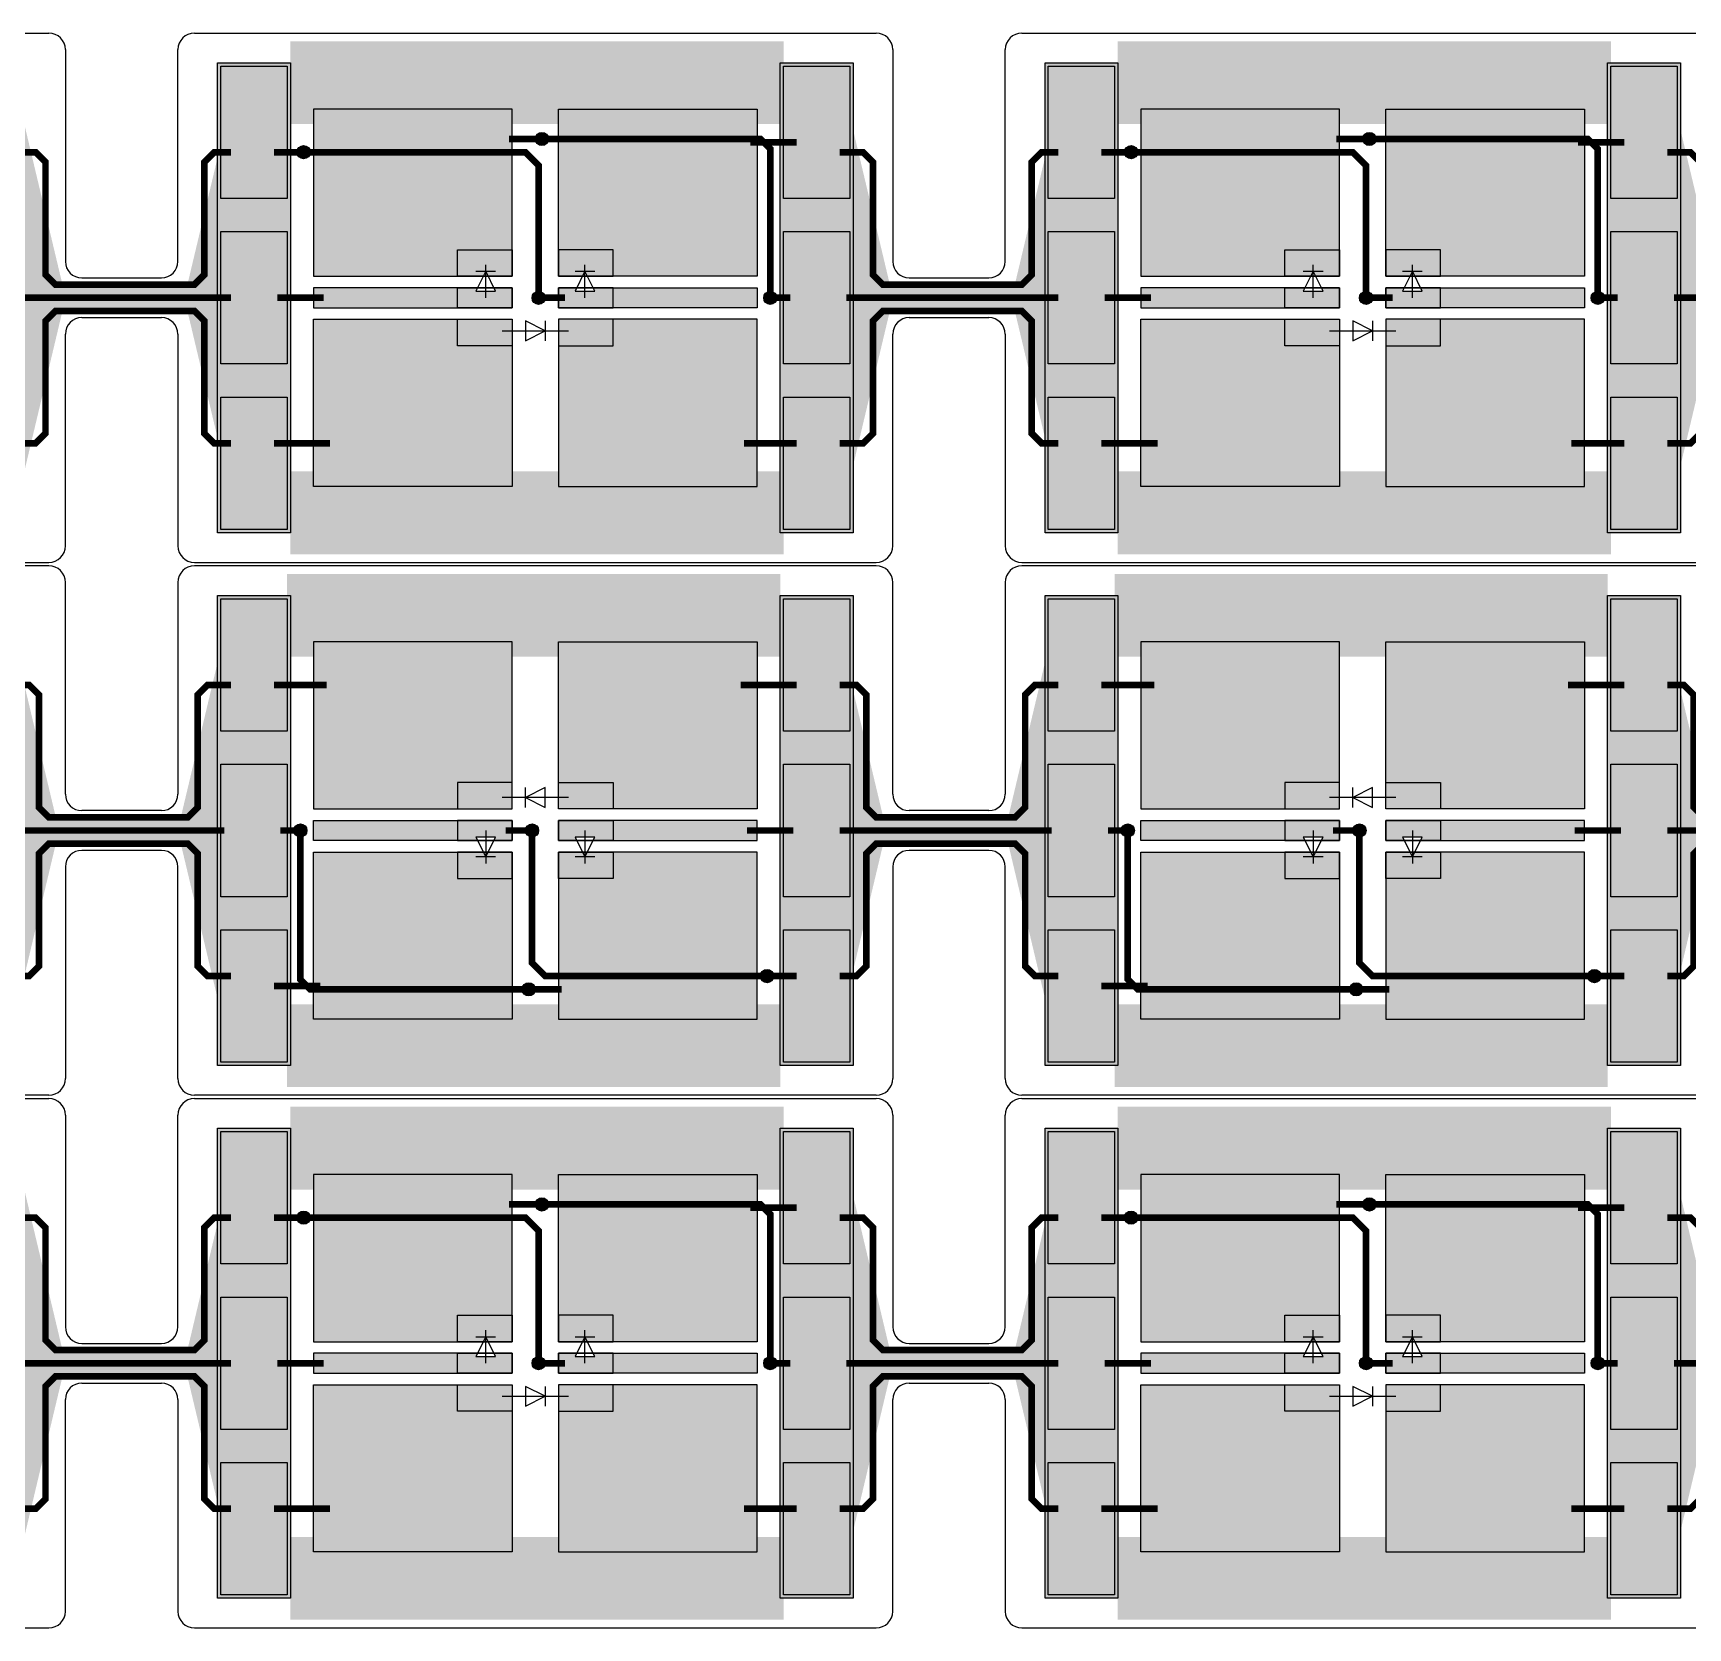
# Model space of a CAD drawing. Extents: x 1822 to 2392, y 725 to 1125.
# Drawn here: x 2237.5 to 2287.5, y 885.5 to 933.7 of the extents above; entities that cross this region are included whole.
import ezdxf

# ---------------------------------------------------------------- set-up
doc = ezdxf.new("R2010")
doc.units = 0
doc.header["$LTSCALE"] = 0.2
for name, color, linetype in [('BS', 1, 'CONTINUOUS'), ('Durchsteiger', 3, 'CONTINUOUS'), ('LED', 7, 'CONTINUOUS'), ('LS', 5, 'CONTINUOUS'), ('Rand', 6, 'CONTINUOUS')]:
    doc.layers.add(name, color=color, linetype=linetype)

msp = doc.modelspace()

# ---------------------------------------------------------------- hatches: boundary and pattern name
at = {"layer": 'BS'}
h = msp.add_hatch(color=256, dxfattribs=at)
h.paths.add_polyline_path([(2245.2, 932.7), (2243.2, 932.7), (2243.2, 928.7), (2245.2, 928.7)])
h.paths.add_polyline_path([(2245.2, 927.7), (2243.2, 927.7), (2243.2, 923.7), (2245.2, 923.7)])
h.paths.add_polyline_path([(2245.2, 922.7), (2243.2, 922.7), (2243.2, 918.7), (2245.2, 918.7)])
h = msp.add_hatch(color=256, dxfattribs=at)
h.paths.add_polyline_path([(2262.2, 932.7), (2260.2, 932.7), (2260.2, 928.7), (2262.2, 928.7)])
h.paths.add_polyline_path([(2262.2, 927.7), (2260.2, 927.7), (2260.2, 923.7), (2262.2, 923.7)])
h.paths.add_polyline_path([(2262.2, 922.7), (2260.2, 922.7), (2260.2, 918.7), (2262.2, 918.7)])
h = msp.add_hatch(color=256, dxfattribs=at)
h.paths.add_polyline_path([(2270.2, 932.7), (2268.2, 932.7), (2268.2, 928.7), (2270.2, 928.7)])
h.paths.add_polyline_path([(2270.2, 927.7), (2268.2, 927.7), (2268.2, 923.7), (2270.2, 923.7)])
h.paths.add_polyline_path([(2270.2, 922.7), (2268.2, 922.7), (2268.2, 918.7), (2270.2, 918.7)])
h = msp.add_hatch(color=256, dxfattribs=at)
h.paths.add_polyline_path([(2287.2, 932.7), (2285.2, 932.7), (2285.2, 928.7), (2287.2, 928.7)])
h.paths.add_polyline_path([(2287.2, 927.7), (2285.2, 927.7), (2285.2, 923.7), (2287.2, 923.7)])
h.paths.add_polyline_path([(2287.2, 922.7), (2285.2, 922.7), (2285.2, 918.7), (2287.2, 918.7)])
h = msp.add_hatch(color=256, dxfattribs=at)
h.paths.add_polyline_path([(2246, 931.4), (2246, 926.35), (2250.35, 926.35), (2250.35, 927.15), (2252, 927.15), (2252, 931.4)])
h.paths.add_polyline_path([(2246, 926), (2246, 925.4), (2250.35, 925.4), (2250.35, 926)])
h.paths.add_polyline_path([(2246, 925.05), (2246, 920), (2252, 920), (2252, 924.25), (2250.35, 924.25), (2250.35, 925.05)])
h.paths.add_polyline_path([(2255.05, 925.05), (2255.05, 924.25), (2253.4, 924.25), (2253.4, 920), (2259.4, 920), (2259.4, 925.05)])
h.paths.add_polyline_path([(2255.05, 926), (2255.05, 925.4), (2259.4, 925.4), (2259.4, 926)])
h.paths.add_polyline_path([(2253.4, 931.4), (2253.4, 927.15), (2255.05, 927.15), (2255.05, 926.35), (2259.4, 926.35), (2259.4, 931.4)])
h.paths.add_polyline_path([(2253.4, 927.15), (2253.4, 926.35), (2254.125, 926.35), (2254.2, 926.5), (2254.275, 926.35), (2255.05, 926.35), (2255.05, 927.15)], flags=17)
h.paths.add_polyline_path([(2253.4, 926), (2253.4, 925.4), (2255.05, 925.4), (2255.05, 926), (2254.45, 926), (2254.5, 925.9), (2253.9, 925.9), (2253.95, 926)])
h.paths.add_polyline_path([(2253.4, 925.05), (2253.4, 924.25), (2255.05, 924.25), (2255.05, 925.05)], flags=17)
h.paths.add_polyline_path([(2250.35, 925.05), (2250.35, 924.25), (2252, 924.25), (2252, 925.05)], flags=16)
h.paths.add_polyline_path([(2250.35, 926), (2250.35, 925.4), (2252, 925.4), (2252, 926), (2251.45, 926), (2251.5, 925.9), (2250.9, 925.9), (2250.95, 926)])
h.paths.add_polyline_path([(2250.35, 927.15), (2250.35, 926.35), (2251.125, 926.35), (2251.2, 926.5), (2251.275, 926.35), (2252, 926.35), (2252, 927.15)], flags=17)
h = msp.add_hatch(color=256, dxfattribs=at)
h.paths.add_polyline_path([(2271, 931.4), (2271, 926.35), (2275.35, 926.35), (2275.35, 927.15), (2277, 927.15), (2277, 931.4)])
h.paths.add_polyline_path([(2271, 926), (2271, 925.4), (2275.35, 925.4), (2275.35, 926)])
h.paths.add_polyline_path([(2271, 925.05), (2271, 920), (2277, 920), (2277, 924.25), (2275.35, 924.25), (2275.35, 925.05)])
h.paths.add_polyline_path([(2280.05, 925.05), (2280.05, 924.25), (2278.4, 924.25), (2278.4, 920), (2284.4, 920), (2284.4, 925.05)])
h.paths.add_polyline_path([(2280.05, 926), (2280.05, 925.4), (2284.4, 925.4), (2284.4, 926)])
h.paths.add_polyline_path([(2278.4, 931.4), (2278.4, 927.15), (2280.05, 927.15), (2280.05, 926.35), (2284.4, 926.35), (2284.4, 931.4)])
h.paths.add_polyline_path([(2278.4, 927.15), (2278.4, 926.35), (2279.125, 926.35), (2279.2, 926.5), (2279.275, 926.35), (2280.05, 926.35), (2280.05, 927.15)], flags=17)
h.paths.add_polyline_path([(2278.4, 926), (2278.4, 925.4), (2280.05, 925.4), (2280.05, 926), (2279.45, 926), (2279.5, 925.9), (2278.9, 925.9), (2278.95, 926)])
h.paths.add_polyline_path([(2278.4, 925.05), (2278.4, 924.25), (2280.05, 924.25), (2280.05, 925.05)], flags=17)
h.paths.add_polyline_path([(2275.35, 925.05), (2275.35, 924.25), (2277, 924.25), (2277, 925.05)], flags=16)
h.paths.add_polyline_path([(2275.35, 926), (2275.35, 925.4), (2277, 925.4), (2277, 926), (2276.45, 926), (2276.5, 925.9), (2275.9, 925.9), (2275.95, 926)])
h.paths.add_polyline_path([(2275.35, 927.15), (2275.35, 926.35), (2276.125, 926.35), (2276.2, 926.5), (2276.275, 926.35), (2277, 926.35), (2277, 927.15)], flags=17)
h = msp.add_hatch(color=256, dxfattribs=at)
h.paths.add_polyline_path([(2243.2, 902.6), (2245.2, 902.6), (2245.2, 906.6), (2243.2, 906.6)])
h.paths.add_polyline_path([(2243.2, 907.6), (2245.2, 907.6), (2245.2, 911.6), (2243.2, 911.6)])
h.paths.add_polyline_path([(2243.2, 912.6), (2245.2, 912.6), (2245.2, 916.6), (2243.2, 916.6)])
h = msp.add_hatch(color=256, dxfattribs=at)
h.paths.add_polyline_path([(2260.2, 902.6), (2262.2, 902.6), (2262.2, 906.6), (2260.2, 906.6)])
h.paths.add_polyline_path([(2260.2, 907.6), (2262.2, 907.6), (2262.2, 911.6), (2260.2, 911.6)])
h.paths.add_polyline_path([(2260.2, 912.6), (2262.2, 912.6), (2262.2, 916.6), (2260.2, 916.6)])
h = msp.add_hatch(color=256, dxfattribs=at)
h.paths.add_polyline_path([(2268.2, 902.6), (2270.2, 902.6), (2270.2, 906.6), (2268.2, 906.6)])
h.paths.add_polyline_path([(2268.2, 907.6), (2270.2, 907.6), (2270.2, 911.6), (2268.2, 911.6)])
h.paths.add_polyline_path([(2268.2, 912.6), (2270.2, 912.6), (2270.2, 916.6), (2268.2, 916.6)])
h = msp.add_hatch(color=256, dxfattribs=at)
h.paths.add_polyline_path([(2285.2, 902.6), (2287.2, 902.6), (2287.2, 906.6), (2285.2, 906.6)])
h.paths.add_polyline_path([(2285.2, 907.6), (2287.2, 907.6), (2287.2, 911.6), (2285.2, 911.6)])
h.paths.add_polyline_path([(2285.2, 912.6), (2287.2, 912.6), (2287.2, 916.6), (2285.2, 916.6)])
h = msp.add_hatch(color=256, dxfattribs=at)
h.paths.add_polyline_path([(2259.4, 903.9), (2259.4, 908.95), (2255.05, 908.95), (2255.05, 908.15), (2253.4, 908.15), (2253.4, 903.9)])
h.paths.add_polyline_path([(2259.4, 909.3), (2259.4, 909.9), (2255.05, 909.9), (2255.05, 909.3)])
h.paths.add_polyline_path([(2259.4, 910.25), (2259.4, 915.3), (2253.4, 915.3), (2253.4, 911.05), (2255.05, 911.05), (2255.05, 910.25)])
h.paths.add_polyline_path([(2250.35, 910.25), (2250.35, 911.05), (2252, 911.05), (2252, 915.3), (2246, 915.3), (2246, 910.25)])
h.paths.add_polyline_path([(2250.35, 909.3), (2250.35, 909.9), (2246, 909.9), (2246, 909.3)])
h.paths.add_polyline_path([(2252, 903.9), (2252, 908.15), (2250.35, 908.15), (2250.35, 908.95), (2246, 908.95), (2246, 903.9)])
h.paths.add_polyline_path([(2252, 908.15), (2252, 908.95), (2251.275, 908.95), (2251.2, 908.8), (2251.125, 908.95), (2250.35, 908.95), (2250.35, 908.15)], flags=17)
h.paths.add_polyline_path([(2252, 909.3), (2252, 909.9), (2250.35, 909.9), (2250.35, 909.3), (2250.95, 909.3), (2250.9, 909.4), (2251.5, 909.4), (2251.45, 909.3)])
h.paths.add_polyline_path([(2252, 910.25), (2252, 911.05), (2250.35, 911.05), (2250.35, 910.25)], flags=17)
h.paths.add_polyline_path([(2255.05, 910.25), (2255.05, 911.05), (2253.4, 911.05), (2253.4, 910.25)], flags=16)
h.paths.add_polyline_path([(2255.05, 909.3), (2255.05, 909.9), (2253.4, 909.9), (2253.4, 909.3), (2253.95, 909.3), (2253.9, 909.4), (2254.5, 909.4), (2254.45, 909.3)])
h.paths.add_polyline_path([(2255.05, 908.15), (2255.05, 908.95), (2254.275, 908.95), (2254.2, 908.8), (2254.125, 908.95), (2253.4, 908.95), (2253.4, 908.15)], flags=17)
h = msp.add_hatch(color=256, dxfattribs=at)
h.paths.add_polyline_path([(2284.4, 903.9), (2284.4, 908.95), (2280.05, 908.95), (2280.05, 908.15), (2278.4, 908.15), (2278.4, 903.9)])
h.paths.add_polyline_path([(2284.4, 909.3), (2284.4, 909.9), (2280.05, 909.9), (2280.05, 909.3)])
h.paths.add_polyline_path([(2284.4, 910.25), (2284.4, 915.3), (2278.4, 915.3), (2278.4, 911.05), (2280.05, 911.05), (2280.05, 910.25)])
h.paths.add_polyline_path([(2275.35, 910.25), (2275.35, 911.05), (2277, 911.05), (2277, 915.3), (2271, 915.3), (2271, 910.25)])
h.paths.add_polyline_path([(2275.35, 909.3), (2275.35, 909.9), (2271, 909.9), (2271, 909.3)])
h.paths.add_polyline_path([(2277, 903.9), (2277, 908.15), (2275.35, 908.15), (2275.35, 908.95), (2271, 908.95), (2271, 903.9)])
h.paths.add_polyline_path([(2277, 908.15), (2277, 908.95), (2276.275, 908.95), (2276.2, 908.8), (2276.125, 908.95), (2275.35, 908.95), (2275.35, 908.15)], flags=17)
h.paths.add_polyline_path([(2277, 909.3), (2277, 909.9), (2275.35, 909.9), (2275.35, 909.3), (2275.95, 909.3), (2275.9, 909.4), (2276.5, 909.4), (2276.45, 909.3)])
h.paths.add_polyline_path([(2277, 910.25), (2277, 911.05), (2275.35, 911.05), (2275.35, 910.25)], flags=17)
h.paths.add_polyline_path([(2280.05, 910.25), (2280.05, 911.05), (2278.4, 911.05), (2278.4, 910.25)], flags=16)
h.paths.add_polyline_path([(2280.05, 909.3), (2280.05, 909.9), (2278.4, 909.9), (2278.4, 909.3), (2278.95, 909.3), (2278.9, 909.4), (2279.5, 909.4), (2279.45, 909.3)])
h.paths.add_polyline_path([(2280.05, 908.15), (2280.05, 908.95), (2279.275, 908.95), (2279.2, 908.8), (2279.125, 908.95), (2278.4, 908.95), (2278.4, 908.15)], flags=17)
h = msp.add_hatch(color=256, dxfattribs=at)
h.paths.add_polyline_path([(2245.2, 900.5), (2243.2, 900.5), (2243.2, 896.5), (2245.2, 896.5)])
h.paths.add_polyline_path([(2245.2, 895.5), (2243.2, 895.5), (2243.2, 891.5), (2245.2, 891.5)])
h.paths.add_polyline_path([(2245.2, 890.5), (2243.2, 890.5), (2243.2, 886.5), (2245.2, 886.5)])
h = msp.add_hatch(color=256, dxfattribs=at)
h.paths.add_polyline_path([(2262.2, 900.5), (2260.2, 900.5), (2260.2, 896.5), (2262.2, 896.5)])
h.paths.add_polyline_path([(2262.2, 895.5), (2260.2, 895.5), (2260.2, 891.5), (2262.2, 891.5)])
h.paths.add_polyline_path([(2262.2, 890.5), (2260.2, 890.5), (2260.2, 886.5), (2262.2, 886.5)])
h = msp.add_hatch(color=256, dxfattribs=at)
h.paths.add_polyline_path([(2270.2, 900.5), (2268.2, 900.5), (2268.2, 896.5), (2270.2, 896.5)])
h.paths.add_polyline_path([(2270.2, 895.5), (2268.2, 895.5), (2268.2, 891.5), (2270.2, 891.5)])
h.paths.add_polyline_path([(2270.2, 890.5), (2268.2, 890.5), (2268.2, 886.5), (2270.2, 886.5)])
h = msp.add_hatch(color=256, dxfattribs=at)
h.paths.add_polyline_path([(2287.2, 900.5), (2285.2, 900.5), (2285.2, 896.5), (2287.2, 896.5)])
h.paths.add_polyline_path([(2287.2, 895.5), (2285.2, 895.5), (2285.2, 891.5), (2287.2, 891.5)])
h.paths.add_polyline_path([(2287.2, 890.5), (2285.2, 890.5), (2285.2, 886.5), (2287.2, 886.5)])
h = msp.add_hatch(color=256, dxfattribs=at)
h.paths.add_polyline_path([(2246, 899.2), (2246, 894.15), (2250.35, 894.15), (2250.35, 894.95), (2252, 894.95), (2252, 899.2)])
h.paths.add_polyline_path([(2246, 893.8), (2246, 893.2), (2250.35, 893.2), (2250.35, 893.8)])
h.paths.add_polyline_path([(2246, 892.85), (2246, 887.8), (2252, 887.8), (2252, 892.05), (2250.35, 892.05), (2250.35, 892.85)])
h.paths.add_polyline_path([(2255.05, 892.85), (2255.05, 892.05), (2253.4, 892.05), (2253.4, 887.8), (2259.4, 887.8), (2259.4, 892.85)])
h.paths.add_polyline_path([(2255.05, 893.8), (2255.05, 893.2), (2259.4, 893.2), (2259.4, 893.8)])
h.paths.add_polyline_path([(2253.4, 899.2), (2253.4, 894.95), (2255.05, 894.95), (2255.05, 894.15), (2259.4, 894.15), (2259.4, 899.2)])
h.paths.add_polyline_path([(2253.4, 894.95), (2253.4, 894.15), (2254.125, 894.15), (2254.2, 894.3), (2254.275, 894.15), (2255.05, 894.15), (2255.05, 894.95)], flags=17)
h.paths.add_polyline_path([(2253.4, 893.8), (2253.4, 893.2), (2255.05, 893.2), (2255.05, 893.8), (2254.45, 893.8), (2254.5, 893.7), (2253.9, 893.7), (2253.95, 893.8)])
h.paths.add_polyline_path([(2253.4, 892.85), (2253.4, 892.05), (2255.05, 892.05), (2255.05, 892.85)], flags=17)
h.paths.add_polyline_path([(2250.35, 892.85), (2250.35, 892.05), (2252, 892.05), (2252, 892.85)], flags=16)
h.paths.add_polyline_path([(2250.35, 893.8), (2250.35, 893.2), (2252, 893.2), (2252, 893.8), (2251.45, 893.8), (2251.5, 893.7), (2250.9, 893.7), (2250.95, 893.8)])
h.paths.add_polyline_path([(2250.35, 894.95), (2250.35, 894.15), (2251.125, 894.15), (2251.2, 894.3), (2251.275, 894.15), (2252, 894.15), (2252, 894.95)], flags=17)
h = msp.add_hatch(color=256, dxfattribs=at)
h.paths.add_polyline_path([(2271, 899.2), (2271, 894.15), (2275.35, 894.15), (2275.35, 894.95), (2277, 894.95), (2277, 899.2)])
h.paths.add_polyline_path([(2271, 893.8), (2271, 893.2), (2275.35, 893.2), (2275.35, 893.8)])
h.paths.add_polyline_path([(2271, 892.85), (2271, 887.8), (2277, 887.8), (2277, 892.05), (2275.35, 892.05), (2275.35, 892.85)])
h.paths.add_polyline_path([(2280.05, 892.85), (2280.05, 892.05), (2278.4, 892.05), (2278.4, 887.8), (2284.4, 887.8), (2284.4, 892.85)])
h.paths.add_polyline_path([(2280.05, 893.8), (2280.05, 893.2), (2284.4, 893.2), (2284.4, 893.8)])
h.paths.add_polyline_path([(2278.4, 899.2), (2278.4, 894.95), (2280.05, 894.95), (2280.05, 894.15), (2284.4, 894.15), (2284.4, 899.2)])
h.paths.add_polyline_path([(2278.4, 894.95), (2278.4, 894.15), (2279.125, 894.15), (2279.2, 894.3), (2279.275, 894.15), (2280.05, 894.15), (2280.05, 894.95)], flags=17)
h.paths.add_polyline_path([(2278.4, 893.8), (2278.4, 893.2), (2280.05, 893.2), (2280.05, 893.8), (2279.45, 893.8), (2279.5, 893.7), (2278.9, 893.7), (2278.95, 893.8)])
h.paths.add_polyline_path([(2278.4, 892.85), (2278.4, 892.05), (2280.05, 892.05), (2280.05, 892.85)], flags=17)
h.paths.add_polyline_path([(2275.35, 892.85), (2275.35, 892.05), (2277, 892.05), (2277, 892.85)], flags=16)
h.paths.add_polyline_path([(2275.35, 893.8), (2275.35, 893.2), (2277, 893.2), (2277, 893.8), (2276.45, 893.8), (2276.5, 893.7), (2275.9, 893.7), (2275.95, 893.8)])
h.paths.add_polyline_path([(2275.35, 894.95), (2275.35, 894.15), (2276.125, 894.15), (2276.2, 894.3), (2276.275, 894.15), (2277, 894.15), (2277, 894.95)], flags=17)
at = {"layer": 'Durchsteiger'}
for points in [[(2252.9, 930.7, 1), (2252.9, 930.3, 1)], [(2277.9, 930.7, 1), (2277.9, 930.3, 1)], [(2245.7, 930.3, 1), (2245.7, 929.9, 1)], [(2270.7, 930.3, 1), (2270.7, 929.9, 1)], [(2252.8, 925.9, 1), (2252.8, 925.5, 1)], [(2259.8, 925.9, 1), (2259.8, 925.5, 1)], [(2277.8, 925.9, 1), (2277.8, 925.5, 1)], [(2284.8, 925.9, 1), (2284.8, 925.5, 1)], [(2245.6, 909.4, 1), (2245.6, 909.8, 1)], [(2252.6, 909.4, 1), (2252.6, 909.8, 1)], [(2270.6, 909.4, 1), (2270.6, 909.8, 1)], [(2277.6, 909.4, 1), (2277.6, 909.8, 1)], [(2259.7, 905, 1), (2259.7, 905.4, 1)], [(2284.7, 905, 1), (2284.7, 905.4, 1)], [(2252.5, 904.6, 1), (2252.5, 905, 1)], [(2277.5, 904.6, 1), (2277.5, 905, 1)], [(2252.9, 898.5, 1), (2252.9, 898.1, 1)], [(2277.9, 898.5, 1), (2277.9, 898.1, 1)], [(2245.7, 898.1, 1), (2245.7, 897.7, 1)], [(2270.7, 898.1, 1), (2270.7, 897.7, 1)], [(2252.8, 893.7, 1), (2252.8, 893.3, 1)], [(2259.8, 893.7, 1), (2259.8, 893.3, 1)], [(2277.8, 893.7, 1), (2277.8, 893.3, 1)], [(2284.8, 893.7, 1), (2284.8, 893.3, 1)]]:
    msp.add_hatch(color=256, dxfattribs=at).paths.add_polyline_path(points)
at = {"layer": 'LS'}
for points in [[(2245.3, 932.8), (2243.1, 932.8), (2243.1, 918.6), (2245.3, 918.6)], [(2262.3, 932.8), (2260.1, 932.8), (2260.1, 918.6), (2262.3, 918.6)], [(2270.3, 932.8), (2268.1, 932.8), (2268.1, 918.6), (2270.3, 918.6)], [(2287.3, 932.8), (2285.1, 932.8), (2285.1, 918.6), (2287.3, 918.6)], [(2245.3, 916.7), (2243.1, 916.7), (2243.1, 902.5), (2245.3, 902.5)], [(2262.3, 916.7), (2260.1, 916.7), (2260.1, 902.5), (2262.3, 902.5)], [(2270.3, 916.7), (2268.1, 916.7), (2268.1, 902.5), (2270.3, 902.5)], [(2287.3, 916.7), (2285.1, 916.7), (2285.1, 902.5), (2287.3, 902.5)], [(2245.3, 900.6), (2243.1, 900.6), (2243.1, 886.4), (2245.3, 886.4)], [(2262.3, 900.6), (2260.1, 900.6), (2260.1, 886.4), (2262.3, 886.4)], [(2270.3, 900.6), (2268.1, 900.6), (2268.1, 886.4), (2270.3, 886.4)], [(2287.3, 900.6), (2285.1, 900.6), (2285.1, 886.4), (2287.3, 886.4)]]:
    msp.add_hatch(color=256, dxfattribs=at).paths.add_polyline_path(points)

# ---------------------------------------------------------------- linework, layer by layer
at = {"layer": 'BS'}
for p, q in [((2252.6, 925.7), (2252.8, 925.7)), ((2252.7, 925.6), (2252.7, 925.8)), ((2277.6, 925.7), (2277.8, 925.7)), ((2277.7, 925.6), (2277.7, 925.8)), ((2252.8, 909.6), (2252.6, 909.6)), ((2252.7, 909.7), (2252.7, 909.5)), ((2277.8, 909.6), (2277.6, 909.6)), ((2277.7, 909.7), (2277.7, 909.5)), ((2252.6, 893.5), (2252.8, 893.5)), ((2252.7, 893.4), (2252.7, 893.6)), ((2277.6, 893.5), (2277.8, 893.5)), ((2277.7, 893.4), (2277.7, 893.6))]:
    msp.add_line(p, q, dxfattribs=at)
for points in [[(2243.2, 928.7), (2243.2, 932.7), (2245.2, 932.7), (2245.2, 928.7)], [(2260.2, 928.7), (2260.2, 932.7), (2262.2, 932.7), (2262.2, 928.7)], [(2268.2, 928.7), (2268.2, 932.7), (2270.2, 932.7), (2270.2, 928.7)], [(2285.2, 928.7), (2285.2, 932.7), (2287.2, 932.7), (2287.2, 928.7)], [(2252, 926.35), (2252, 931.4), (2246, 931.4), (2246, 926.35)], [(2253.4, 926.35), (2253.4, 931.4), (2259.4, 931.4), (2259.4, 926.35)], [(2277, 926.35), (2277, 931.4), (2271, 931.4), (2271, 926.35)], [(2278.4, 926.35), (2278.4, 931.4), (2284.4, 931.4), (2284.4, 926.35)], [(2243.2, 923.7), (2243.2, 927.7), (2245.2, 927.7), (2245.2, 923.7)], [(2260.2, 923.7), (2260.2, 927.7), (2262.2, 927.7), (2262.2, 923.7)], [(2268.2, 923.7), (2268.2, 927.7), (2270.2, 927.7), (2270.2, 923.7)], [(2285.2, 923.7), (2285.2, 927.7), (2287.2, 927.7), (2287.2, 923.7)], [(2250.35, 926.35), (2250.35, 927.15), (2252, 927.15), (2252, 926.35)], [(2255.05, 926.35), (2255.05, 927.15), (2253.4, 927.15), (2253.4, 926.35)], [(2275.35, 926.35), (2275.35, 927.15), (2277, 927.15), (2277, 926.35)], [(2280.05, 926.35), (2280.05, 927.15), (2278.4, 927.15), (2278.4, 926.35)], [(2252, 925.4), (2252, 926), (2246, 926), (2246, 925.4)], [(2250.35, 925.4), (2250.35, 926), (2252, 926), (2252, 925.4)], [(2255.05, 925.4), (2255.05, 926), (2253.4, 926), (2253.4, 925.4)], [(2253.4, 925.4), (2253.4, 926), (2259.4, 926), (2259.4, 925.4)], [(2277, 925.4), (2277, 926), (2271, 926), (2271, 925.4)], [(2275.35, 925.4), (2275.35, 926), (2277, 926), (2277, 925.4)], [(2280.05, 925.4), (2280.05, 926), (2278.4, 926), (2278.4, 925.4)], [(2278.4, 925.4), (2278.4, 926), (2284.4, 926), (2284.4, 925.4)], [(2252, 925.05), (2252, 920), (2246, 920), (2246, 925.05)], [(2250.35, 924.25), (2250.35, 925.05), (2252, 925.05), (2252, 924.25)], [(2255.05, 924.25), (2255.05, 925.05), (2253.4, 925.05), (2253.4, 924.25)], [(2253.4, 925.05), (2253.4, 920), (2259.4, 920), (2259.4, 925.05)], [(2277, 925.05), (2277, 920), (2271, 920), (2271, 925.05)], [(2275.35, 924.25), (2275.35, 925.05), (2277, 925.05), (2277, 924.25)], [(2280.05, 924.25), (2280.05, 925.05), (2278.4, 925.05), (2278.4, 924.25)], [(2278.4, 925.05), (2278.4, 920), (2284.4, 920), (2284.4, 925.05)], [(2243.2, 918.7), (2243.2, 922.7), (2245.2, 922.7), (2245.2, 918.7)], [(2260.2, 918.7), (2260.2, 922.7), (2262.2, 922.7), (2262.2, 918.7)], [(2268.2, 918.7), (2268.2, 922.7), (2270.2, 922.7), (2270.2, 918.7)], [(2285.2, 918.7), (2285.2, 922.7), (2287.2, 922.7), (2287.2, 918.7)], [(2245.2, 916.6), (2245.2, 912.6), (2243.2, 912.6), (2243.2, 916.6)], [(2262.2, 916.6), (2262.2, 912.6), (2260.2, 912.6), (2260.2, 916.6)], [(2270.2, 916.6), (2270.2, 912.6), (2268.2, 912.6), (2268.2, 916.6)], [(2287.2, 916.6), (2287.2, 912.6), (2285.2, 912.6), (2285.2, 916.6)], [(2252, 910.25), (2252, 915.3), (2246, 915.3), (2246, 910.25)], [(2253.4, 910.25), (2253.4, 915.3), (2259.4, 915.3), (2259.4, 910.25)], [(2277, 910.25), (2277, 915.3), (2271, 915.3), (2271, 910.25)], [(2278.4, 910.25), (2278.4, 915.3), (2284.4, 915.3), (2284.4, 910.25)], [(2245.2, 911.6), (2245.2, 907.6), (2243.2, 907.6), (2243.2, 911.6)], [(2262.2, 911.6), (2262.2, 907.6), (2260.2, 907.6), (2260.2, 911.6)], [(2270.2, 911.6), (2270.2, 907.6), (2268.2, 907.6), (2268.2, 911.6)], [(2287.2, 911.6), (2287.2, 907.6), (2285.2, 907.6), (2285.2, 911.6)], [(2250.35, 911.05), (2250.35, 910.25), (2252, 910.25), (2252, 911.05)], [(2255.05, 911.05), (2255.05, 910.25), (2253.4, 910.25), (2253.4, 911.05)], [(2275.35, 911.05), (2275.35, 910.25), (2277, 910.25), (2277, 911.05)], [(2280.05, 911.05), (2280.05, 910.25), (2278.4, 910.25), (2278.4, 911.05)], [(2252, 909.9), (2252, 909.3), (2246, 909.3), (2246, 909.9)], [(2250.35, 909.9), (2250.35, 909.3), (2252, 909.3), (2252, 909.9)], [(2255.05, 909.9), (2255.05, 909.3), (2253.4, 909.3), (2253.4, 909.9)], [(2253.4, 909.9), (2253.4, 909.3), (2259.4, 909.3), (2259.4, 909.9)], [(2277, 909.9), (2277, 909.3), (2271, 909.3), (2271, 909.9)], [(2275.35, 909.9), (2275.35, 909.3), (2277, 909.3), (2277, 909.9)], [(2280.05, 909.9), (2280.05, 909.3), (2278.4, 909.3), (2278.4, 909.9)], [(2278.4, 909.9), (2278.4, 909.3), (2284.4, 909.3), (2284.4, 909.9)], [(2252, 908.95), (2252, 903.9), (2246, 903.9), (2246, 908.95)], [(2250.35, 908.95), (2250.35, 908.15), (2252, 908.15), (2252, 908.95)], [(2255.05, 908.95), (2255.05, 908.15), (2253.4, 908.15), (2253.4, 908.95)], [(2253.4, 908.95), (2253.4, 903.9), (2259.4, 903.9), (2259.4, 908.95)], [(2277, 908.95), (2277, 903.9), (2271, 903.9), (2271, 908.95)], [(2275.35, 908.95), (2275.35, 908.15), (2277, 908.15), (2277, 908.95)], [(2280.05, 908.95), (2280.05, 908.15), (2278.4, 908.15), (2278.4, 908.95)], [(2278.4, 908.95), (2278.4, 903.9), (2284.4, 903.9), (2284.4, 908.95)], [(2245.2, 906.6), (2245.2, 902.6), (2243.2, 902.6), (2243.2, 906.6)], [(2262.2, 906.6), (2262.2, 902.6), (2260.2, 902.6), (2260.2, 906.6)], [(2270.2, 906.6), (2270.2, 902.6), (2268.2, 902.6), (2268.2, 906.6)], [(2287.2, 906.6), (2287.2, 902.6), (2285.2, 902.6), (2285.2, 906.6)], [(2243.2, 896.5), (2243.2, 900.5), (2245.2, 900.5), (2245.2, 896.5)], [(2260.2, 896.5), (2260.2, 900.5), (2262.2, 900.5), (2262.2, 896.5)], [(2268.2, 896.5), (2268.2, 900.5), (2270.2, 900.5), (2270.2, 896.5)], [(2285.2, 896.5), (2285.2, 900.5), (2287.2, 900.5), (2287.2, 896.5)], [(2252, 894.15), (2252, 899.2), (2246, 899.2), (2246, 894.15)], [(2253.4, 894.15), (2253.4, 899.2), (2259.4, 899.2), (2259.4, 894.15)], [(2277, 894.15), (2277, 899.2), (2271, 899.2), (2271, 894.15)], [(2278.4, 894.15), (2278.4, 899.2), (2284.4, 899.2), (2284.4, 894.15)], [(2243.2, 891.5), (2243.2, 895.5), (2245.2, 895.5), (2245.2, 891.5)], [(2260.2, 891.5), (2260.2, 895.5), (2262.2, 895.5), (2262.2, 891.5)], [(2268.2, 891.5), (2268.2, 895.5), (2270.2, 895.5), (2270.2, 891.5)], [(2285.2, 891.5), (2285.2, 895.5), (2287.2, 895.5), (2287.2, 891.5)], [(2250.35, 894.15), (2250.35, 894.95), (2252, 894.95), (2252, 894.15)], [(2255.05, 894.15), (2255.05, 894.95), (2253.4, 894.95), (2253.4, 894.15)], [(2275.35, 894.15), (2275.35, 894.95), (2277, 894.95), (2277, 894.15)], [(2280.05, 894.15), (2280.05, 894.95), (2278.4, 894.95), (2278.4, 894.15)], [(2252, 893.2), (2252, 893.8), (2246, 893.8), (2246, 893.2)], [(2250.35, 893.2), (2250.35, 893.8), (2252, 893.8), (2252, 893.2)], [(2255.05, 893.2), (2255.05, 893.8), (2253.4, 893.8), (2253.4, 893.2)], [(2253.4, 893.2), (2253.4, 893.8), (2259.4, 893.8), (2259.4, 893.2)], [(2277, 893.2), (2277, 893.8), (2271, 893.8), (2271, 893.2)], [(2275.35, 893.2), (2275.35, 893.8), (2277, 893.8), (2277, 893.2)], [(2280.05, 893.2), (2280.05, 893.8), (2278.4, 893.8), (2278.4, 893.2)], [(2278.4, 893.2), (2278.4, 893.8), (2284.4, 893.8), (2284.4, 893.2)], [(2252, 892.85), (2252, 887.8), (2246, 887.8), (2246, 892.85)], [(2250.35, 892.05), (2250.35, 892.85), (2252, 892.85), (2252, 892.05)], [(2255.05, 892.05), (2255.05, 892.85), (2253.4, 892.85), (2253.4, 892.05)], [(2253.4, 892.85), (2253.4, 887.8), (2259.4, 887.8), (2259.4, 892.85)], [(2277, 892.85), (2277, 887.8), (2271, 887.8), (2271, 892.85)], [(2275.35, 892.05), (2275.35, 892.85), (2277, 892.85), (2277, 892.05)], [(2280.05, 892.05), (2280.05, 892.85), (2278.4, 892.85), (2278.4, 892.05)], [(2278.4, 892.85), (2278.4, 887.8), (2284.4, 887.8), (2284.4, 892.85)], [(2243.2, 886.5), (2243.2, 890.5), (2245.2, 890.5), (2245.2, 886.5)], [(2260.2, 886.5), (2260.2, 890.5), (2262.2, 890.5), (2262.2, 886.5)], [(2268.2, 886.5), (2268.2, 890.5), (2270.2, 890.5), (2270.2, 886.5)], [(2285.2, 886.5), (2285.2, 890.5), (2287.2, 890.5), (2287.2, 886.5)]]:
    msp.add_lwpolyline(points, close=True, dxfattribs=at)
at = {"layer": 'BS', "const_width": 0.2}
for points in [[(2251.9, 930.5), (2252.8, 930.5)], [(2259.2, 930.4), (2260.6, 930.4)], [(2276.9, 930.5), (2277.8, 930.5)], [(2284.2, 930.4), (2285.6, 930.4)], [(2236.9, 930.1), (2237.6, 930.1), (2237.9, 929.8), (2237.9, 926.4), (2238.2, 926.1), (2240.1, 926.1)], [(2240.1, 926.1), (2242.4, 926.1), (2242.7, 926.4), (2242.7, 929.8), (2243, 930.1), (2243.5, 930.1)], [(2245.6, 930.1), (2244.8, 930.1)], [(2261.9, 930.1), (2262.6, 930.1), (2262.9, 929.8), (2262.9, 926.4), (2263.2, 926.1), (2265.1, 926.1)], [(2265.1, 926.1), (2267.4, 926.1), (2267.7, 926.4), (2267.7, 929.8), (2268, 930.1), (2268.5, 930.1)], [(2270.6, 930.1), (2269.8, 930.1)], [(2286.9, 930.1), (2287.6, 930.1), (2287.9, 929.8), (2287.9, 926.4), (2288.2, 926.1), (2290.1, 926.1)], [(2237.1, 925.7), (2240.1, 925.7)], [(2240.1, 925.7), (2243.5, 925.7)], [(2244.9, 925.7), (2246.3, 925.7)], [(2252.9, 925.7), (2253.6, 925.7)], [(2259.9, 925.7), (2260.4, 925.7)], [(2262.1, 925.7), (2265.1, 925.7)], [(2265.1, 925.7), (2268.5, 925.7)], [(2269.9, 925.7), (2271.3, 925.7)], [(2277.9, 925.7), (2278.6, 925.7)], [(2284.9, 925.7), (2285.4, 925.7)], [(2287.1, 925.7), (2290.1, 925.7)], [(2236.9, 921.3), (2237.6, 921.3), (2237.9, 921.6), (2237.9, 925), (2238.2, 925.3), (2240.1, 925.3)], [(2240.1, 925.3), (2242.4, 925.3), (2242.7, 925), (2242.7, 921.6), (2243, 921.3), (2243.5, 921.3)], [(2261.9, 921.3), (2262.6, 921.3), (2262.9, 921.6), (2262.9, 925), (2263.2, 925.3), (2265.1, 925.3)], [(2265.1, 925.3), (2267.4, 925.3), (2267.7, 925), (2267.7, 921.6), (2268, 921.3), (2268.5, 921.3)], [(2286.9, 921.3), (2287.6, 921.3), (2287.9, 921.6), (2287.9, 925), (2288.2, 925.3), (2290.1, 925.3)], [(2244.8, 921.3), (2246.5, 921.3)], [(2259, 921.3), (2260.6, 921.3)], [(2269.8, 921.3), (2271.5, 921.3)], [(2284, 921.3), (2285.6, 921.3)], [(2240.3, 910), (2238, 910), (2237.7, 910.3), (2237.7, 913.7), (2237.4, 914), (2236.9, 914)], [(2243.5, 914), (2242.8, 914), (2242.5, 913.7), (2242.5, 910.3), (2242.2, 910), (2240.3, 910)], [(2246.4, 914), (2244.8, 914)], [(2260.6, 914), (2258.9, 914)], [(2265.3, 910), (2263, 910), (2262.7, 910.3), (2262.7, 913.7), (2262.4, 914), (2261.9, 914)], [(2268.5, 914), (2267.8, 914), (2267.5, 913.7), (2267.5, 910.3), (2267.2, 910), (2265.3, 910)], [(2271.4, 914), (2269.8, 914)], [(2285.6, 914), (2283.9, 914)], [(2290.3, 910), (2288, 910), (2287.7, 910.3), (2287.7, 913.7), (2287.4, 914), (2286.9, 914)], [(2240.3, 909.6), (2236.9, 909.6)], [(2243.3, 909.6), (2240.3, 909.6)], [(2245.5, 909.6), (2245, 909.6)], [(2252.5, 909.6), (2251.8, 909.6)], [(2260.5, 909.6), (2259.1, 909.6)], [(2265.3, 909.6), (2261.9, 909.6)], [(2268.3, 909.6), (2265.3, 909.6)], [(2270.5, 909.6), (2270, 909.6)], [(2277.5, 909.6), (2276.8, 909.6)], [(2285.5, 909.6), (2284.1, 909.6)], [(2290.3, 909.6), (2286.9, 909.6)], [(2240.3, 909.2), (2238, 909.2), (2237.7, 908.9), (2237.7, 905.5), (2237.4, 905.2), (2236.9, 905.2)], [(2243.5, 905.2), (2242.8, 905.2), (2242.5, 905.5), (2242.5, 908.9), (2242.2, 909.2), (2240.3, 909.2)], [(2265.3, 909.2), (2263, 909.2), (2262.7, 908.9), (2262.7, 905.5), (2262.4, 905.2), (2261.9, 905.2)], [(2268.5, 905.2), (2267.8, 905.2), (2267.5, 905.5), (2267.5, 908.9), (2267.2, 909.2), (2265.3, 909.2)], [(2290.3, 909.2), (2288, 909.2), (2287.7, 908.9), (2287.7, 905.5), (2287.4, 905.2), (2286.9, 905.2)], [(2259.8, 905.2), (2260.6, 905.2)], [(2284.8, 905.2), (2285.6, 905.2)], [(2246.2, 904.9), (2244.8, 904.9)], [(2253.5, 904.8), (2252.6, 904.8)], [(2271.2, 904.9), (2269.8, 904.9)], [(2278.5, 904.8), (2277.6, 904.8)], [(2236.9, 897.9), (2237.6, 897.9), (2237.9, 897.6), (2237.9, 894.2), (2238.2, 893.9), (2240.1, 893.9)], [(2240.1, 893.9), (2242.4, 893.9), (2242.7, 894.2), (2242.7, 897.6), (2243, 897.9), (2243.5, 897.9)], [(2245.6, 897.9), (2244.8, 897.9)], [(2251.9, 898.3), (2252.8, 898.3)], [(2259.2, 898.2), (2260.6, 898.2)], [(2261.9, 897.9), (2262.6, 897.9), (2262.9, 897.6), (2262.9, 894.2), (2263.2, 893.9), (2265.1, 893.9)], [(2265.1, 893.9), (2267.4, 893.9), (2267.7, 894.2), (2267.7, 897.6), (2268, 897.9), (2268.5, 897.9)], [(2270.6, 897.9), (2269.8, 897.9)], [(2276.9, 898.3), (2277.8, 898.3)], [(2284.2, 898.2), (2285.6, 898.2)], [(2286.9, 897.9), (2287.6, 897.9), (2287.9, 897.6), (2287.9, 894.2), (2288.2, 893.9), (2290.1, 893.9)], [(2237.1, 893.5), (2240.1, 893.5)], [(2240.1, 893.5), (2243.5, 893.5)], [(2244.9, 893.5), (2246.3, 893.5)], [(2252.9, 893.5), (2253.6, 893.5)], [(2259.9, 893.5), (2260.4, 893.5)], [(2262.1, 893.5), (2265.1, 893.5)], [(2265.1, 893.5), (2268.5, 893.5)], [(2269.9, 893.5), (2271.3, 893.5)], [(2277.9, 893.5), (2278.6, 893.5)], [(2284.9, 893.5), (2285.4, 893.5)], [(2287.1, 893.5), (2290.1, 893.5)], [(2236.9, 889.1), (2237.6, 889.1), (2237.9, 889.4), (2237.9, 892.8), (2238.2, 893.1), (2240.1, 893.1)], [(2240.1, 893.1), (2242.4, 893.1), (2242.7, 892.8), (2242.7, 889.4), (2243, 889.1), (2243.5, 889.1)], [(2261.9, 889.1), (2262.6, 889.1), (2262.9, 889.4), (2262.9, 892.8), (2263.2, 893.1), (2265.1, 893.1)], [(2265.1, 893.1), (2267.4, 893.1), (2267.7, 892.8), (2267.7, 889.4), (2268, 889.1), (2268.5, 889.1)], [(2286.9, 889.1), (2287.6, 889.1), (2287.9, 889.4), (2287.9, 892.8), (2288.2, 893.1), (2290.1, 893.1)], [(2244.8, 889.1), (2246.5, 889.1)], [(2259, 889.1), (2260.6, 889.1)], [(2269.8, 889.1), (2271.5, 889.1)], [(2284, 889.1), (2285.6, 889.1)]]:
    msp.add_lwpolyline(points, dxfattribs=at)
at = {"layer": 'Durchsteiger'}
for centre in [(2252.9, 930.5), (2277.9, 930.5), (2245.7, 930.1), (2270.7, 930.1), (2252.8, 925.7), (2259.8, 925.7), (2277.8, 925.7), (2284.8, 925.7), (2245.6, 909.6), (2252.6, 909.6), (2270.6, 909.6), (2277.6, 909.6), (2259.7, 905.2), (2284.7, 905.2), (2252.5, 904.8), (2277.5, 904.8), (2252.9, 898.3), (2277.9, 898.3), (2245.7, 897.9), (2270.7, 897.9), (2252.8, 893.5), (2259.8, 893.5), (2277.8, 893.5), (2284.8, 893.5)]:
    msp.add_circle(centre, 0.2, dxfattribs=at)
at = {"layer": 'LED'}
for p, q in [((2251.2, 926.5), (2250.9, 925.9)), ((2250.9, 926.5), (2251.5, 926.5)), ((2251.2, 925.7), (2251.2, 926.7)), ((2251.5, 925.9), (2251.2, 926.5)), ((2254.2, 926.5), (2253.9, 925.9)), ((2253.9, 926.5), (2254.5, 926.5)), ((2254.2, 925.7), (2254.2, 926.7)), ((2254.5, 925.9), (2254.2, 926.5)), ((2276.2, 926.5), (2275.9, 925.9)), ((2275.9, 926.5), (2276.5, 926.5)), ((2276.2, 925.7), (2276.2, 926.7)), ((2276.5, 925.9), (2276.2, 926.5)), ((2279.2, 926.5), (2278.9, 925.9)), ((2278.9, 926.5), (2279.5, 926.5)), ((2279.2, 925.7), (2279.2, 926.7)), ((2279.5, 925.9), (2279.2, 926.5)), ((2250.9, 925.9), (2251.5, 925.9)), ((2253.9, 925.9), (2254.5, 925.9)), ((2275.9, 925.9), (2276.5, 925.9)), ((2278.9, 925.9), (2279.5, 925.9)), ((2252.4, 925), (2252.4, 924.4)), ((2253, 924.7), (2252.4, 925)), ((2253, 925), (2253, 924.4)), ((2277.4, 925), (2277.4, 924.4)), ((2278, 924.7), (2277.4, 925)), ((2278, 925), (2278, 924.4)), ((2251.7, 924.7), (2253.7, 924.7)), ((2252.4, 924.4), (2253, 924.7)), ((2276.7, 924.7), (2278.7, 924.7)), ((2277.4, 924.4), (2278, 924.7)), ((2253.7, 910.6), (2251.7, 910.6)), ((2253, 910.9), (2252.4, 910.6)), ((2252.4, 910.3), (2252.4, 910.9)), ((2252.4, 910.6), (2253, 910.3)), ((2253, 910.3), (2253, 910.9)), ((2278.7, 910.6), (2276.7, 910.6)), ((2278, 910.9), (2277.4, 910.6)), ((2277.4, 910.3), (2277.4, 910.9)), ((2277.4, 910.6), (2278, 910.3)), ((2278, 910.3), (2278, 910.9)), ((2251.2, 909.6), (2251.2, 908.6)), ((2254.2, 909.6), (2254.2, 908.6)), ((2276.2, 909.6), (2276.2, 908.6)), ((2279.2, 909.6), (2279.2, 908.6)), ((2251.5, 909.4), (2250.9, 909.4)), ((2250.9, 909.4), (2251.2, 908.8)), ((2251.2, 908.8), (2251.5, 909.4)), ((2254.5, 909.4), (2253.9, 909.4)), ((2253.9, 909.4), (2254.2, 908.8)), ((2254.2, 908.8), (2254.5, 909.4)), ((2276.5, 909.4), (2275.9, 909.4)), ((2275.9, 909.4), (2276.2, 908.8)), ((2276.2, 908.8), (2276.5, 909.4)), ((2279.5, 909.4), (2278.9, 909.4)), ((2278.9, 909.4), (2279.2, 908.8)), ((2279.2, 908.8), (2279.5, 909.4)), ((2251.5, 908.8), (2250.9, 908.8)), ((2254.5, 908.8), (2253.9, 908.8)), ((2276.5, 908.8), (2275.9, 908.8)), ((2279.5, 908.8), (2278.9, 908.8)), ((2251.2, 893.5), (2251.2, 894.5)), ((2254.2, 893.5), (2254.2, 894.5)), ((2276.2, 893.5), (2276.2, 894.5)), ((2279.2, 893.5), (2279.2, 894.5)), ((2251.2, 894.3), (2250.9, 893.7)), ((2250.9, 894.3), (2251.5, 894.3)), ((2251.5, 893.7), (2251.2, 894.3)), ((2254.2, 894.3), (2253.9, 893.7)), ((2253.9, 894.3), (2254.5, 894.3)), ((2254.5, 893.7), (2254.2, 894.3)), ((2276.2, 894.3), (2275.9, 893.7)), ((2275.9, 894.3), (2276.5, 894.3)), ((2276.5, 893.7), (2276.2, 894.3)), ((2279.2, 894.3), (2278.9, 893.7)), ((2278.9, 894.3), (2279.5, 894.3)), ((2279.5, 893.7), (2279.2, 894.3)), ((2250.9, 893.7), (2251.5, 893.7)), ((2253.9, 893.7), (2254.5, 893.7)), ((2275.9, 893.7), (2276.5, 893.7)), ((2278.9, 893.7), (2279.5, 893.7)), ((2251.7, 892.5), (2253.7, 892.5)), ((2252.4, 892.8), (2252.4, 892.2)), ((2253, 892.5), (2252.4, 892.8)), ((2252.4, 892.2), (2253, 892.5)), ((2253, 892.8), (2253, 892.2)), ((2276.7, 892.5), (2278.7, 892.5)), ((2277.4, 892.8), (2277.4, 892.2)), ((2278, 892.5), (2277.4, 892.8)), ((2277.4, 892.2), (2278, 892.5)), ((2278, 892.8), (2278, 892.2))]:
    msp.add_line(p, q, dxfattribs=at)
at = {"layer": 'LS'}
for points in [[(2238.4, 925.7, 0.9, 11, 0), (2237.2, 925.7, 15, 15, 0)], [(2242.2, 925.7, 0.9, 11, 0), (2243.4, 925.7, 15, 15, 0)], [(2263.4, 925.7, 0.9, 11, 0), (2262.2, 925.7, 15, 15, 0)], [(2267.2, 925.7, 0.9, 11, 0), (2268.4, 925.7, 15, 15, 0)], [(2288.4, 925.7, 0.9, 11, 0), (2287.2, 925.7, 15, 15, 0)], [(2292.2, 925.7, 0.9, 11, 0), (2293.4, 925.7, 15, 15, 0)], [(2238.2, 909.6, 0.9, 11, 0), (2237, 909.6, 15, 15, 0)], [(2242, 909.6, 0.9, 11, 0), (2243.2, 909.6, 15, 15, 0)], [(2263.2, 909.6, 0.9, 11, 0), (2262, 909.6, 15, 15, 0)], [(2267, 909.6, 0.9, 11, 0), (2268.2, 909.6, 15, 15, 0)], [(2288.2, 909.6, 0.9, 11, 0), (2287, 909.6, 15, 15, 0)], [(2292, 909.6, 0.9, 11, 0), (2293.2, 909.6, 15, 15, 0)], [(2238.4, 893.5, 0.9, 11, 0), (2237.2, 893.5, 15, 15, 0)], [(2242.2, 893.5, 0.9, 11, 0), (2243.4, 893.5, 15, 15, 0)], [(2263.4, 893.5, 0.9, 11, 0), (2262.2, 893.5, 15, 15, 0)], [(2267.2, 893.5, 0.9, 11, 0), (2268.4, 893.5, 15, 15, 0)], [(2288.4, 893.5, 0.9, 11, 0), (2287.2, 893.5, 15, 15, 0)], [(2292.2, 893.5, 0.9, 11, 0), (2293.4, 893.5, 15, 15, 0)]]:
    msp.add_lwpolyline(points, format="xyseb", dxfattribs=at)
for points, const_width in [([(2245.3, 932.2), (2260.2, 932.2)], 2.5), ([(2270.3, 932.2), (2285.2, 932.2)], 2.5), ([(2253, 930.5), (2259.5, 930.5), (2259.8, 930.2), (2259.8, 926), (2259.8, 925.8)], 0.2), ([(2278, 930.5), (2284.5, 930.5), (2284.8, 930.2), (2284.8, 926), (2284.8, 925.8)], 0.2), ([(2245.8, 930.1), (2247.9, 930.1), (2252.4, 930.1), (2252.8, 929.7), (2252.8, 925.8)], 0.2), ([(2270.8, 930.1), (2272.9, 930.1), (2277.4, 930.1), (2277.8, 929.7), (2277.8, 925.8)], 0.2), ([(2238.4, 925.7), (2240.1, 925.7)], 0.9), ([(2240.1, 925.7), (2242.2, 925.7)], 0.9), ([(2263.4, 925.7), (2265.1, 925.7)], 0.9), ([(2265.1, 925.7), (2267.2, 925.7)], 0.9), ([(2245.3, 919.2), (2260.2, 919.2)], 2.5), ([(2270.3, 919.2), (2285.2, 919.2)], 2.5), ([(2260.1, 916.1), (2245.2, 916.1)], 2.5), ([(2285.1, 916.1), (2270.2, 916.1)], 2.5), ([(2240.3, 909.6), (2238.2, 909.6)], 0.9), ([(2242, 909.6), (2240.3, 909.6)], 0.9), ([(2265.3, 909.6), (2263.2, 909.6)], 0.9), ([(2267, 909.6), (2265.3, 909.6)], 0.9), ([(2252.4, 904.8), (2245.9, 904.8), (2245.6, 905.1), (2245.6, 909.3), (2245.6, 909.5)], 0.2), ([(2259.6, 905.2), (2257.5, 905.2), (2253, 905.2), (2252.6, 905.6), (2252.6, 909.5)], 0.2), ([(2277.4, 904.8), (2270.9, 904.8), (2270.6, 905.1), (2270.6, 909.3), (2270.6, 909.5)], 0.2), ([(2284.6, 905.2), (2282.5, 905.2), (2278, 905.2), (2277.6, 905.6), (2277.6, 909.5)], 0.2), ([(2260.1, 903.1), (2245.2, 903.1)], 2.5), ([(2285.1, 903.1), (2270.2, 903.1)], 2.5), ([(2245.3, 900), (2260.2, 900)], 2.5), ([(2270.3, 900), (2285.2, 900)], 2.5), ([(2245.8, 897.9), (2247.9, 897.9), (2252.4, 897.9), (2252.8, 897.5), (2252.8, 893.6)], 0.2), ([(2253, 898.3), (2259.5, 898.3), (2259.8, 898), (2259.8, 893.8), (2259.8, 893.6)], 0.2), ([(2270.8, 897.9), (2272.9, 897.9), (2277.4, 897.9), (2277.8, 897.5), (2277.8, 893.6)], 0.2), ([(2278, 898.3), (2284.5, 898.3), (2284.8, 898), (2284.8, 893.8), (2284.8, 893.6)], 0.2), ([(2238.4, 893.5), (2240.1, 893.5)], 0.9), ([(2240.1, 893.5), (2242.2, 893.5)], 0.9), ([(2263.4, 893.5), (2265.1, 893.5)], 0.9), ([(2265.1, 893.5), (2267.2, 893.5)], 0.9), ([(2245.3, 887), (2260.2, 887)], 2.5), ([(2270.3, 887), (2285.2, 887)], 2.5)]:
    msp.add_lwpolyline(points, dxfattribs=dict(at, const_width=const_width))
for points in [[(2243.1, 918.6), (2243.1, 932.8), (2245.3, 932.8), (2245.3, 918.6)], [(2260.1, 918.6), (2260.1, 932.8), (2262.3, 932.8), (2262.3, 918.6)], [(2268.1, 918.6), (2268.1, 932.8), (2270.3, 932.8), (2270.3, 918.6)], [(2285.1, 918.6), (2285.1, 932.8), (2287.3, 932.8), (2287.3, 918.6)], [(2245.3, 916.7), (2245.3, 902.5), (2243.1, 902.5), (2243.1, 916.7)], [(2262.3, 916.7), (2262.3, 902.5), (2260.1, 902.5), (2260.1, 916.7)], [(2270.3, 916.7), (2270.3, 902.5), (2268.1, 902.5), (2268.1, 916.7)], [(2287.3, 916.7), (2287.3, 902.5), (2285.1, 902.5), (2285.1, 916.7)], [(2243.1, 886.4), (2243.1, 900.6), (2245.3, 900.6), (2245.3, 886.4)], [(2260.1, 886.4), (2260.1, 900.6), (2262.3, 900.6), (2262.3, 886.4)], [(2268.1, 886.4), (2268.1, 900.6), (2270.3, 900.6), (2270.3, 886.4)], [(2285.1, 886.4), (2285.1, 900.6), (2287.3, 900.6), (2287.3, 886.4)]]:
    msp.add_lwpolyline(points, close=True, dxfattribs=at)
at = {"layer": 'Rand'}
for p, q in [((2217.4, 933.7), (2238, 933.7)), ((2242.4, 933.7), (2263, 933.7)), ((2267.4, 933.7), (2288, 933.7)), ((2238.5, 933.2), (2238.5, 926.8)), ((2241.9, 926.8), (2241.9, 933.2)), ((2263.5, 933.2), (2263.5, 926.8)), ((2266.9, 926.8), (2266.9, 933.2)), ((2239, 926.3), (2240.1, 926.3)), ((2239, 926.3), (2240.1, 926.3)), ((2240.1, 926.3), (2241.4, 926.3)), ((2240.1, 926.3), (2241.4, 926.3)), ((2264, 926.3), (2265.1, 926.3)), ((2264, 926.3), (2265.1, 926.3)), ((2265.1, 926.3), (2266.4, 926.3)), ((2265.1, 926.3), (2266.4, 926.3)), ((2239, 925.1), (2240.1, 925.1)), ((2239, 925.1), (2240.1, 925.1)), ((2240.1, 925.1), (2241.4, 925.1)), ((2240.1, 925.1), (2241.4, 925.1)), ((2264, 925.1), (2265.1, 925.1)), ((2264, 925.1), (2265.1, 925.1)), ((2265.1, 925.1), (2266.4, 925.1)), ((2265.1, 925.1), (2266.4, 925.1)), ((2238.5, 918.2), (2238.5, 924.6)), ((2241.9, 924.6), (2241.9, 918.2)), ((2263.5, 918.2), (2263.5, 924.6)), ((2266.9, 924.6), (2266.9, 918.2)), ((2217.4, 917.7), (2238, 917.7)), ((2238, 917.6), (2217.4, 917.6)), ((2242.4, 917.7), (2263, 917.7)), ((2263, 917.6), (2242.4, 917.6)), ((2267.4, 917.7), (2288, 917.7)), ((2288, 917.6), (2267.4, 917.6)), ((2238.5, 910.7), (2238.5, 917.1)), ((2241.9, 917.1), (2241.9, 910.7)), ((2263.5, 910.7), (2263.5, 917.1)), ((2266.9, 917.1), (2266.9, 910.7)), ((2240.3, 910.2), (2239, 910.2)), ((2240.3, 910.2), (2239, 910.2)), ((2241.4, 910.2), (2240.3, 910.2)), ((2241.4, 910.2), (2240.3, 910.2)), ((2265.3, 910.2), (2264, 910.2)), ((2265.3, 910.2), (2264, 910.2)), ((2266.4, 910.2), (2265.3, 910.2)), ((2266.4, 910.2), (2265.3, 910.2)), ((2240.3, 909), (2239, 909)), ((2240.3, 909), (2239, 909)), ((2241.4, 909), (2240.3, 909)), ((2241.4, 909), (2240.3, 909)), ((2265.3, 909), (2264, 909)), ((2265.3, 909), (2264, 909)), ((2266.4, 909), (2265.3, 909)), ((2266.4, 909), (2265.3, 909)), ((2238.5, 908.5), (2238.5, 902.1)), ((2241.9, 902.1), (2241.9, 908.5)), ((2263.5, 908.5), (2263.5, 902.1)), ((2266.9, 902.1), (2266.9, 908.5)), ((2238, 901.6), (2217.4, 901.6)), ((2217.4, 901.5), (2238, 901.5)), ((2263, 901.6), (2242.4, 901.6)), ((2242.4, 901.5), (2263, 901.5)), ((2288, 901.6), (2267.4, 901.6)), ((2267.4, 901.5), (2288, 901.5)), ((2238.5, 901), (2238.5, 894.6)), ((2241.9, 894.6), (2241.9, 901)), ((2263.5, 901), (2263.5, 894.6)), ((2266.9, 894.6), (2266.9, 901)), ((2239, 894.1), (2240.1, 894.1)), ((2239, 894.1), (2240.1, 894.1)), ((2240.1, 894.1), (2241.4, 894.1)), ((2240.1, 894.1), (2241.4, 894.1)), ((2264, 894.1), (2265.1, 894.1)), ((2264, 894.1), (2265.1, 894.1)), ((2265.1, 894.1), (2266.4, 894.1)), ((2265.1, 894.1), (2266.4, 894.1)), ((2239, 892.9), (2240.1, 892.9)), ((2239, 892.9), (2240.1, 892.9)), ((2240.1, 892.9), (2241.4, 892.9)), ((2240.1, 892.9), (2241.4, 892.9)), ((2264, 892.9), (2265.1, 892.9)), ((2264, 892.9), (2265.1, 892.9)), ((2265.1, 892.9), (2266.4, 892.9)), ((2265.1, 892.9), (2266.4, 892.9)), ((2238.5, 886), (2238.5, 892.4)), ((2241.9, 892.4), (2241.9, 886)), ((2263.5, 886), (2263.5, 892.4)), ((2266.9, 892.4), (2266.9, 886)), ((2217.4, 885.5), (2238, 885.5)), ((2242.4, 885.5), (2263, 885.5)), ((2267.4, 885.5), (2288, 885.5))]:
    msp.add_line(p, q, dxfattribs=at)
for centre, start, end in [((2238, 933.2), 0, 90), ((2242.4, 933.2), 90, 180), ((2263, 933.2), 0, 90), ((2267.4, 933.2), 90, 180), ((2239, 926.8), 180, 270), ((2241.4, 926.8), 270, 0), ((2264, 926.8), 180, 270), ((2266.4, 926.8), 270, 0), ((2239, 924.6), 90, 180), ((2241.4, 924.6), 0, 90), ((2264, 924.6), 90, 180), ((2266.4, 924.6), 0, 90), ((2238, 918.2), 270, 0), ((2242.4, 918.2), 180, 270), ((2263, 918.2), 270, 0), ((2267.4, 918.2), 180, 270), ((2238, 917.1), 0, 90), ((2242.4, 917.1), 90, 180), ((2263, 917.1), 0, 90), ((2267.4, 917.1), 90, 180), ((2239, 910.7), 180, 270), ((2241.4, 910.7), 270, 0), ((2264, 910.7), 180, 270), ((2266.4, 910.7), 270, 0), ((2239, 908.5), 90, 180), ((2241.4, 908.5), 0, 90), ((2264, 908.5), 90, 180), ((2266.4, 908.5), 0, 90), ((2238, 902.1), 270, 0), ((2242.4, 902.1), 180, 270), ((2263, 902.1), 270, 0), ((2267.4, 902.1), 180, 270), ((2238, 901), 0, 90), ((2242.4, 901), 90, 180), ((2263, 901), 0, 90), ((2267.4, 901), 90, 180), ((2239, 894.6), 180, 270), ((2241.4, 894.6), 270, 0), ((2264, 894.6), 180, 270), ((2266.4, 894.6), 270, 0), ((2239, 892.4), 90, 180), ((2241.4, 892.4), 0, 90), ((2264, 892.4), 90, 180), ((2266.4, 892.4), 0, 90), ((2238, 886), 270, 0), ((2242.4, 886), 180, 270), ((2263, 886), 270, 0), ((2267.4, 886), 180, 270)]:
    msp.add_arc(centre, 0.5, start, end, dxfattribs=at)

doc.saveas('drawing.dxf')
